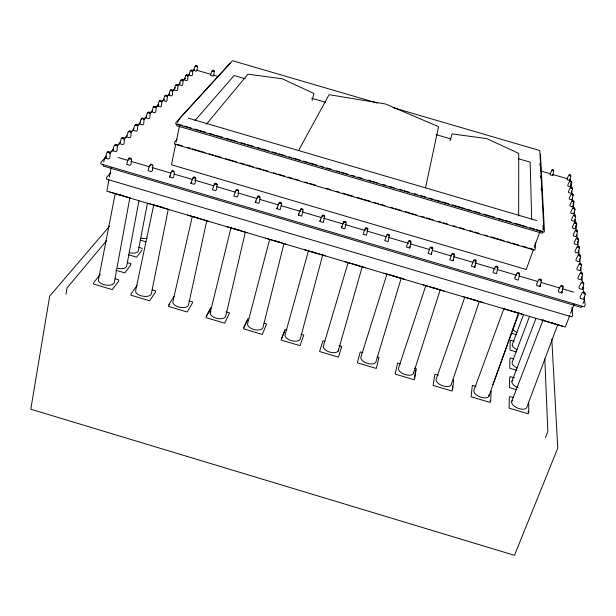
<?xml version="1.0" encoding="UTF-8"?>
<svg xmlns="http://www.w3.org/2000/svg" width="616" height="616" viewBox="0 0 616 616"><rect width="100%" height="100%" fill="white"/><g stroke="black" fill="none" stroke-linecap="round" stroke-linejoin="round"><path stroke-width="0.92" d="M519.057 273.858L519.049 274.466L519.373 272.973L517.994 272.572L517.679 273.45M518.657 216.062L518.749 153.407L486.848 138.615L452.136 133.926L449.996 140.764M497.297 267.429L497.266 268.029L497.605 266.543L496.227 266.143L495.918 267.021M490.251 400.631L490.167 402.464L471.086 396.766L472.341 385.354L475.922 386.417M490.698 401.016L491.137 390.96M474.805 267.252L476.199 260.922L473.588 260.152L471.417 266.243L474.805 267.252L474.936 265.765M137.807 125.471L137.368 130.246L136.359 131.254L133.249 130.338L134.627 125.541L135.412 124.771L137.807 125.471L139.201 124.209M144.129 119.204L143.69 123.908L142.712 124.886L139.655 123.985L141.018 119.258L141.78 118.511M150.25 113.136L149.804 117.779L148.856 118.726L145.853 117.841L147.201 113.175L147.94 112.459M152.937 165.442L152.437 170.47L151.39 171.672L148.056 170.686L149.565 165.596L150.366 164.68M452.706 385.716L452.144 391.114L433.094 385.423L434.911 374.182L438.484 375.252M452.652 389.659L453.676 379.787M174.336 171.764L173.781 176.777L172.803 177.993L169.462 177.008L171.764 171.002M453.091 260.83L454.493 254.508L451.882 253.738L449.711 259.829L453.091 260.83L453.284 259.367M453.838 254.593L453.761 255.186L454.131 253.707L452.76 253.299L452.467 254.185M414.676 378.316L416.277 368.63L414.499 368.099M415.8 370.07L414.191 379.779L395.179 374.105L397.543 363.04L400.223 363.84M65.981 294.179L67.067 287.88L106.468 240.794M431.4 254.423L432.809 248.109L430.207 247.339L428.02 253.422L431.4 254.423L431.654 252.976M103.334 164.511L103.072 165.981L581.473 307.461L582.028 306.06M103.811 161.846L104.497 158.042L106.545 156.01M107.731 152.006L107.569 152.922L108.039 152.452M109.394 152.853L109.556 151.936L108.208 151.536L106.745 152.953L105.313 158.05L108.647 159.036L109.802 157.873L110.21 152.822L107.646 152.067M108.909 179.918L106.853 191.176L565.303 327.019L569.815 315.353M109.463 176.892L111.18 167.483M116.678 145.645L116.84 144.745L115.515 144.352L114.892 145.707L115.346 145.253M129.807 198.083L114.222 282.79A8.054 3.935 9.3 0 1 105.043 284.954A8.054 3.935 9.3 0 1 98.491 279.556L115.161 193.94M130.492 131.978L130.661 131.1L129.375 130.723L128.782 132.017L129.214 131.601M138.946 200.762L126.619 266.405A7.792 3.704 9.8 0 1 117.825 268.391M129.129 158.32L128.952 159.236L129.406 158.759M137.052 125.487L137.222 124.624L135.959 124.255L135.381 125.525L135.797 125.117M130.754 159.159L130.931 158.25L129.576 157.85L128.143 159.267L126.673 164.364L130.007 165.35L131.108 164.164L131.562 159.128L128.998 158.374M143.397 119.211L143.559 118.364L142.319 118.002L141.757 119.242L142.157 118.849M147.409 203.295L138.284 250.989A7.554 3.488 10.2 0 1 129.83 252.814M149.534 113.144L149.696 112.305L148.471 111.95L147.925 113.167L148.31 112.79M152.144 165.481L152.321 164.564L150.966 164.164L150.366 165.558L150.789 165.08M168.23 209.471L151.328 293.87A8.008 3.966 10.3 0 1 142.419 296.111A8.008 3.966 10.3 0 1 135.651 290.652L153.861 204.412M177.431 85.547L177.585 84.769L176.461 84.438L175.976 85.547L176.299 85.216M182.513 80.527L182.667 79.749L181.558 79.425L181.081 80.511L181.397 80.196M177.154 123.908L176.777 125.756L542.111 233.256L542.758 231.47L536.29 229.568M187.449 75.645L187.603 74.883L186.509 74.559L186.04 75.629L186.348 75.321M175.76 143.959L171.464 164.772L526.241 269.508L533.518 249.388L528.905 248.032M176.153 142.05L179.533 125.695M173.55 171.802L173.735 170.894L172.38 170.493L171.795 171.887L172.195 171.402M196.889 66.305L197.043 65.558L195.98 65.242L195.534 66.282L195.826 65.989M425.533 187.826L438.553 126.688L385.647 104.027L329.106 94.679L298.544 150.489M213.729 71.233L213.891 70.486L212.82 70.178L212.381 71.21L212.659 70.917M194.979 178.132L195.172 177.223L193.817 176.823L193.247 178.224L193.624 177.731M206.73 220.882L188.504 304.959A7.977 3.989 11.4 0 1 179.857 307.292A7.977 3.989 11.4 0 1 172.88 301.763L192.231 216.778M409.732 248.017L411.149 241.711L408.547 240.941L406.352 247.016L409.732 248.017L410.04 246.593M410.472 241.788L410.348 242.358L410.749 240.895L409.378 240.494L409.109 241.38M216.432 184.469L216.632 183.56L215.277 183.16L214.722 184.569L215.069 184.069M245.299 232.309L225.749 316.077A7.946 4.019 12.6 0 1 216.016 318.149A7.946 4.019 12.6 0 1 210.872 311.627M237.899 190.814L238.115 189.905L236.752 189.505L236.213 190.922L236.544 190.406M210.179 312.897L231.092 227.296M283.938 243.759L263.055 327.212A7.931 4.035 13.8 0 1 254.939 329.706A7.931 4.035 13.8 0 1 247.54 324.047L269.577 239.693M280.911 203.511L281.142 202.618L279.78 202.21L279.271 203.642L279.548 203.111M312.127 100.408L313.898 93.486L282.313 78.809L247.932 74.182L206.314 124.301M322.892 254.3L300.423 338.361A7.931 4.05 15.1 0 1 292.577 340.941A7.931 4.05 15.1 0 1 284.969 335.22L308.354 251.189M388.827 235.389L388.673 235.959L389.096 234.496L387.726 234.095L387.456 234.989M552.737 175.537L553.792 170.601L551.736 170.001L550.065 174.751L552.737 175.537L552.66 174.574M324.008 216.247L324.255 215.346L322.892 214.945L322.422 216.385L322.645 215.839M540.086 286.54L541.441 280.195L538.831 279.425L536.636 283.999L536.69 285.539L540.086 286.54L540.032 285M569.862 180.55L570.909 175.614L568.853 175.006L567.074 178.794L567.182 179.772L569.862 180.55L569.746 179.579M572.133 200.046L573.227 194.879L571.078 194.248L569.222 198.167L569.338 199.23L572.133 200.046L572.01 198.983M572.934 206.945L574.05 201.686L571.871 201.047L569.977 205.02L570.1 206.114L572.934 206.945L572.811 205.844M574.62 221.383L575.768 215.954L573.519 215.292L571.563 219.358L571.694 220.52L574.62 221.383L574.482 220.22M576.414 236.76L577.6 231.146L575.275 230.469L573.257 234.627L573.396 235.866L576.414 236.76L576.268 235.52M561.892 292.985L563.24 286.632L560.622 285.855L558.381 290.421L558.489 291.976L561.892 292.985L561.769 291.422M345.591 222.622L345.846 221.729L344.483 221.321L344.028 222.769L344.228 222.214M578.324 253.168L579.548 247.363L577.146 246.654L575.059 250.92L575.205 252.244L578.324 253.168L578.17 251.836M112.666 150.751L114.091 145.73L114.953 144.876L117.479 145.622L117.063 150.597L115.939 151.721L112.666 150.751L113.798 149.634M580.372 270.709L581.635 264.695L579.148 263.964L576.984 268.337L577.146 269.754L580.372 270.709L580.203 269.292M338.192 351.105L362.377 266.197M580.203 273.073L578 277.508L578.162 278.979L581.45 279.949L582.736 273.82M582.567 289.512L583.876 283.275L581.296 282.513L579.048 287.01L579.217 288.527L582.567 289.512L582.389 287.995M163.279 100.547L164.595 96.081L165.265 95.426L167.467 96.073L167.013 100.531L166.151 101.394L163.279 100.547L164.149 99.692M348.055 262.755L323.639 345.291A7.931 4.058 16.3 0 0 329.691 352.09A7.931 4.058 16.3 0 0 338.592 349.742M341.256 347.832L341.688 346.377L339.016 345.576M341.688 346.377L338.484 357.172L319.542 351.513L323.015 340.802L324.794 341.333M193.678 70.393L194.925 66.266L195.48 65.719L197.497 66.312L197.02 70.447L196.304 71.163L193.678 70.393L194.402 69.677M401.339 277.739L375.783 362.324A7.954 4.058 17.6 0 1 366.158 362.909A7.954 4.058 17.6 0 1 361.115 356.471L386.879 274.259M190.883 183.337L193.178 177.331L195.757 178.086L195.149 183.091L194.233 184.33L190.883 183.337L191.815 182.105M413.436 373.558L440.086 290.221M425.779 285.786L398.668 367.683A7.977 4.05 18.8 0 0 405.313 374.667A7.977 4.05 18.8 0 0 413.675 372.149M255.294 202.379L257.557 196.342L260.145 197.105L259.39 202.071L258.651 203.365L255.294 202.379L256.04 201.085M479.186 301.786L451.158 384.823A8.016 4.043 20 0 1 441.903 385.524A8.016 4.043 20 0 1 436.274 378.902L464.749 297.335M276.807 208.732L279.063 202.695L281.651 203.457L280.165 209.725L276.807 208.732L277.493 207.423M298.344 215.1L300.593 209.055L303.18 209.817L301.701 216.093L298.344 215.1L298.968 213.767M488.95 396.103L518.356 313.39M319.897 221.467L322.137 215.415L324.724 216.185L323.269 222.461L319.897 221.467L320.466 220.12M534.18 247.54L539.893 231.731M492.908 384.607L519.088 312.874M341.48 227.843L343.705 221.791L346.3 222.553L344.845 228.844L341.48 227.843L341.988 226.48M504.127 308L473.958 390.151A8.07 4.027 21.2 0 0 481.204 397.328A8.07 4.027 21.2 0 0 489.019 394.64M539.454 279.88L539.778 279.002L541.164 279.41L540.863 280.911L540.833 280.288M343.32 222.83L343.705 221.791M571.61 194.587L571.887 193.84L573.019 194.171L572.795 195.349L572.741 194.918M572.41 201.401L572.688 200.639L573.835 200.978L573.612 202.179L573.558 201.732M557.927 324.124L526.811 407.399A8.123 4.012 22.3 0 1 516.624 407.638A8.123 4.012 22.3 0 1 512.635 400.308M575.852 230.854L576.145 230.061L577.377 230.415L577.13 231.708L577.077 231.216M523.508 314.761L512.373 344.336A7.392 3.357 21.1 0 0 517.155 349.773M576.784 238.823L577.084 238.015L578.332 238.384L578.085 239.701L578.024 239.185M529.498 316.501L512.165 362.223A7.623 3.557 21.5 0 0 517.271 368.029M561.261 286.325L561.592 285.447L562.97 285.855L562.693 287.356L562.639 286.733M578.74 255.578L579.055 254.755L580.341 255.132L580.095 256.51L580.026 255.956M511.942 381.212L535.958 318.395M579.772 264.395L580.087 263.556L581.404 263.941L581.15 265.35L581.081 264.78M511.703 401.416L543.258 319.573M581.943 282.967L582.274 282.105L583.629 282.513L583.367 283.984L583.298 283.368M570.585 313.359L574.12 304.227M583.082 292.769L583.429 291.892L584.807 292.3L584.545 293.817L584.468 293.178M583.021 303.511L584.438 299.877M545.46 437.568L547.84 431.577L544.806 358.789M281.481 338.546L285.123 329.498L286.894 330.03M284.731 330.969L281.089 340.032L300 345.676L303.757 335.058L301.093 334.265M247.27 320.713L243.435 328.79L262.316 334.426L266.628 323.978L263.964 323.184M243.813 327.304L248.025 318.434M177.431 122.576L179.718 118.264L232.432 60.699L377.346 103.057M206.291 316.778L210.21 309.648M206.206 316.077L210.988 307.384M169.8 304.042L168.337 306.368L187.149 311.981L192.223 303.365L192.554 301.886L189.02 300.831M168.669 304.866L174.02 296.358M137.114 285.347L131.193 293.678L130.892 295.18L149.673 300.793L155.309 292.346L155.617 290.868L152.09 289.813M142.104 249.85L136.621 257.165L128.682 254.801M100.277 274.351L93.794 282.513L93.509 284.022L112.251 289.62L118.457 281.358L118.749 279.864L115.223 278.817M169.462 177.008L170.447 175.791M109.54 226.195L49.68 296.142L30.8 409.217L514.468 555.301L557.765 448.163L551.79 339.208M194.864 120.713L234.134 75.522L245.207 78.763M177.2 139.201L174.667 142.096L174.274 144.005L534.703 250.227L535.373 248.379L535.188 242.619M230.176 63.325L175.93 122.599L175.652 123.939L543.959 232.301L544.428 231.008L540.44 154.054M110.795 172.873L106.807 177.031L106.429 179.117L571.91 316.909L572.688 314.915L571.971 307.299M105.313 158.05L106.483 156.888M109.278 153.307L113.383 149.249M116.794 145.861L120.212 142.481M123.631 139.101L127.05 135.72M130.461 132.332L133.88 128.952M137.299 125.572L140.71 122.184M143.443 119.481L146.862 116.101M149.596 113.39L152.329 110.688M155.748 107.307L158.481 104.597M161.215 101.894L163.948 99.184M166.682 96.481L169.415 93.771M172.149 91.068L175.56 87.688M177.616 85.655L180.349 82.952M182.398 80.919L185.131 78.217M187.179 76.184L189.227 74.159M191.961 71.448L194.009 69.423M106.56 156.564L101.124 161.954L100.778 163.894L584.438 306.914L585.162 305.066L584.099 297.012M109.964 153.191L113.359 149.827M117.44 145.776L119.481 143.759M124.239 139.039L126.28 137.014M131.046 132.294L133.087 130.276M143.967 119.489L146.007 117.464M150.766 112.743L152.121 111.396M156.202 107.353L158.928 104.658M161.646 101.956L164.364 99.261M167.082 96.566L169.123 94.541M172.526 91.168L174.567 89.151M183.406 80.388L185.447 78.363M187.487 76.338L189.528 74.32M185.994 75.044L184.138 79.857L186.841 80.65L187.603 79.888L188.08 75.653L186.686 75.244M130.269 198.052L109.825 191.992M169.146 209.571L148.664 203.496M208.093 221.105L187.572 215.03M247.116 232.671L226.557 226.58M286.209 244.252L265.611 238.153M325.371 255.863L304.743 249.742M365.38 267.714L344.706 261.584M404.697 279.364L383.984 273.227M444.082 291.029L423.331 284.885M483.545 302.726L462.755 296.565M523.076 314.437L502.248 308.27M562.685 326.172L541.818 319.989M279.179 241.949L273.635 240.463M240.155 230.384L234.611 228.906M163.148 207.407L155.994 205.575M123.508 195.826L117.964 194.34M353.392 264.264L358.289 265.519M397.543 277.146L390.975 275.013M431.978 287.556L436.867 288.796M471.386 299.23L476.268 300.469M510.864 310.926L515.738 312.166M550.411 322.645L555.285 323.885M393.039 107.646L539.801 150.55L543.589 225.264L543.22 230.184L542.989 225.425M311.604 98.198L325.44 102.241M436.113 134.635L450.866 138.954M518.187 158.659L530.176 162.162L531.67 219.204M196.781 70.232L210.61 74.282M213.382 75.09L217.987 76.438M540.756 170.948L549.98 173.65M552.745 174.459L567.498 178.779M570.085 181.558L571.24 182.282L571.456 181.15M571.109 187.241L572.226 187.564L572.002 188.719L570.84 187.98M188.304 118.118L536.675 220.543M178.078 124.178L182.698 125.541M184.546 126.08L191.006 127.982M194.702 129.067L205.775 132.325M209.471 133.418L214.083 134.773M215.931 135.312L222.399 137.214M226.087 138.307L237.168 141.565M240.856 142.65L245.476 144.005M247.324 144.552L253.784 146.454M257.48 147.54L260.245 148.356M262.093 148.895L268.553 150.797M272.249 151.882L276.869 153.245M278.709 153.784L285.177 155.686M288.865 156.772L291.637 157.588M293.486 158.135L299.946 160.037M303.642 161.123L308.254 162.478M310.102 163.024L316.562 164.926M320.258 166.012L323.03 166.821M326.719 167.914L331.339 169.269M336.875 170.901L339.647 171.71M341.495 172.257L347.955 174.159M351.644 175.244L354.416 176.061M358.112 177.146L362.724 178.501M368.268 180.134L371.032 180.95M372.88 181.489L377.5 182.852M383.036 184.477L385.809 185.293M389.497 186.379L394.117 187.741M399.653 189.366L402.425 190.182M404.273 190.729L408.885 192.084M414.429 193.717L417.194 194.533M420.89 195.619L425.502 196.974M429.198 198.059L433.81 199.422M435.658 199.961L440.278 201.324M442.126 201.863L448.587 203.765M452.275 204.851L465.203 208.655M467.051 209.201L471.663 210.556M473.512 211.095L479.972 212.997M483.668 214.091L494.748 217.348M498.436 218.434L503.056 219.789M504.904 220.335L511.365 222.237M515.061 223.323L526.133 226.58M529.829 227.666L534.442 229.029M177.608 144.506L182.213 145.861M187.749 147.494L190.513 148.31M192.361 148.849L205.267 152.653M208.955 153.738L213.567 155.101M215.407 155.64L221.868 157.542M225.548 158.635L236.613 161.893M240.302 162.978L244.914 164.341M246.762 164.88L253.215 166.782M256.903 167.868L261.515 169.231M263.355 169.77L267.968 171.132M273.496 172.765L276.268 173.581M278.109 174.12L284.561 176.022M288.25 177.108L292.862 178.471M294.702 179.01L299.314 180.373M304.851 181.997L307.615 182.813M309.455 183.36L315.916 185.262M326.056 188.25L330.669 189.613M336.197 191.237L338.962 192.053M342.65 193.139L353.715 196.404M357.403 197.49L362.015 198.845M363.856 199.392L370.316 201.293M374.004 202.379L378.609 203.742M380.457 204.281L385.069 205.644M390.598 207.269L393.362 208.085M395.21 208.631L401.663 210.533M405.351 211.619L409.963 212.974M411.804 213.521L416.416 214.876M421.945 216.509L424.717 217.325M426.557 217.871L433.01 219.773M438.546 221.398L441.31 222.214M443.158 222.761L447.763 224.116M453.299 225.749L456.063 226.565M459.752 227.65L464.364 229.006M469.892 230.638L472.657 231.454M474.505 232.001L479.117 233.356M484.646 234.989L487.41 235.805M491.098 236.89L504.011 240.694M507.7 241.78L510.464 242.596M512.304 243.143L518.764 245.045M522.453 246.13L527.057 247.486M118.026 157.496L128.166 160.499M130.939 161.315L149.38 166.767M152.152 167.583L170.594 173.027M174.282 174.12L192.731 179.572M194.579 180.111L213.945 185.839M216.716 186.656L235.158 192.107M237.93 192.924L257.296 198.645M260.06 199.461L278.509 204.912M281.273 205.729L300.647 211.45M302.487 211.996L321.86 217.718M323.7 218.264L343.074 223.985M344.921 224.532L365.211 230.523M367.051 231.069L386.425 236.79M388.265 237.337L408.562 243.328M410.402 243.874L429.775 249.595M432.54 250.412L450.989 255.863M453.753 256.68L473.127 262.401M474.967 262.947L495.256 268.946M497.104 269.492L516.47 275.213M519.242 276.03L537.683 281.481M541.379 282.567L559.821 288.019M562.593 288.835L573.658 292.107M511.195 333.14L516.547 334.727M514.298 341.31L510.656 340.232L510.171 341.572L510.04 350.034L516.462 351.944M140.533 240.209L145.938 241.811M138.708 247.332L142.396 248.433M513.775 358.889L510.402 357.881L509.894 359.251L509.755 368.229L516.94 370.37M127.512 262.655L130.931 263.671L130.638 265.126L124.809 272.888L115.731 270.178M514.476 377.916L510.125 376.615L509.609 378.016L509.463 387.564L516.516 389.666M226.018 311.865L229.56 312.92L224.701 323.192L205.852 317.571M362.924 352.706L360.252 351.913L357.326 362.801L376.307 368.468L378.948 357.488L377.169 356.957M513.421 397.605L509.832 396.535L509.301 397.967L509.139 408.131L528.259 413.837L528.22 411.041M311.942 251.782L316.693 253.392M194.872 217.094L199.561 218.688M570.262 179.587L570.493 181.497M570.716 183.406L571.278 188.18M571.617 191.045L572.149 194.81M572.403 197.728L572.934 201.463M573.157 203.365L573.719 208.116M574.166 211.919L574.62 215.723M575.067 219.527L575.436 223.5M575.66 225.41L576.337 231.139M576.861 234.735L577.238 238.777M577.646 241.387L578.316 247.085M578.77 250.889L579.263 255.963M579.602 258.828L580.341 264.195M580.611 267.421L581.288 273.15M581.797 276.553L582.413 282.698M583.029 287.01L583.652 293.193M581.281 278.478L581.45 279.949M539.932 163.61L540.024 165.511M540.54 175.976L540.632 177.878M541.148 188.334L541.248 190.236M528.667 402.156L528.813 412.397M517.217 332.632A7.176 3.172 20.8 0 1 512.858 329.275M517.948 387.656A7.862 3.773 21.9 0 1 512.843 380.18M147.224 238.092A7.323 3.296 10.6 0 1 141.133 238.138M514.922 277.577L514.907 279.102L518.31 280.103L519.673 273.766L517.055 272.988L514.922 277.577M497.921 267.336L496.55 273.673L493.154 272.672L493.231 271.171L495.31 266.566L497.921 267.336M475.852 260.121L475.506 261.608L475.552 261.007L474.181 260.599L474.482 259.721L475.852 260.121M124.486 138.669L124.07 143.574L122.984 144.66L119.766 143.713L121.175 138.762L122.014 137.938L124.486 138.669M131.262 131.955L130.831 136.798L129.784 137.845L126.626 136.914L128.02 132.04L128.829 131.239L131.262 131.955M156.179 107.269L155.725 111.843L154.809 112.759L151.844 111.889L153.191 107.292L153.9 106.599L156.179 107.269M161.916 101.578L161.454 106.098L160.568 106.984L157.657 106.129L158.982 101.594L159.667 100.924L161.916 101.578M172.857 90.729L172.395 95.133L171.564 95.965L168.738 95.141L170.039 90.729L170.686 90.098L172.857 90.729M178.086 85.555L177.616 89.898L176.807 90.706L174.028 89.89L175.314 85.539L175.945 84.923L178.086 85.555M183.152 80.527L182.683 84.816L181.897 85.601L179.156 84.8L180.434 80.511L181.042 79.911L183.152 80.527M192.854 70.917L192.385 75.098L191.638 75.837L188.981 75.06L190.236 70.879L190.806 70.316L192.854 70.917M214.33 71.24L213.821 75.36L213.144 76.091L210.51 75.329L211.781 71.202L212.304 70.648L214.33 71.24M217.194 184.423L216.539 189.412L215.685 190.667L212.335 189.682L214.614 183.66L217.194 184.423M238.661 190.76L237.953 195.742L237.152 197.012L233.803 196.027L236.074 189.998L238.661 190.76M432.147 248.186L432.047 248.764L432.432 247.301L431.061 246.893L430.777 247.778L432.147 248.186M122.122 137.853L121.96 138.739L122.399 138.307L123.708 138.692L123.87 137.807L122.569 137.422L122.122 137.853M154.054 106.46L153.892 107.284L155.471 107.276L155.632 106.445L154.054 106.46M159.837 100.778L159.675 101.594L161.223 101.586L161.384 100.77L159.837 100.778M165.434 95.272L165.281 96.081L166.79 96.073L166.951 95.272L165.434 95.272M170.863 89.936L170.709 90.729L172.195 90.729L172.349 89.936L170.863 89.936M367.891 228.936L366.451 235.227L363.078 234.226L365.296 228.166L367.891 228.936M191.014 70.132L190.852 70.886L192.238 70.902L192.392 70.155L191.014 70.132M389.512 235.32L388.08 241.618L384.707 240.617L386.91 234.55L389.512 235.32M257.95 196.373L257.734 197.274L258.035 196.758L259.398 197.159L259.613 196.258L258.258 195.857L257.95 196.373M301.07 209.109L300.839 210.01L301.085 209.471L302.448 209.879L302.687 208.978L301.324 208.578L301.07 209.109M571.756 182.613L570.593 186.864L567.883 186.063L567.775 185.07L569.577 181.235L571.663 181.843L571.756 182.613M572.526 189.05L571.348 193.355L568.599 192.554L568.483 191.522L570.316 187.641L572.433 188.265L572.526 189.05M574.998 209.579L573.765 214.052L570.886 213.205L570.763 212.081L572.68 208.062L574.897 208.709L574.998 209.579M576.776 224.347L575.498 228.944L572.534 228.074L572.395 226.873L574.382 222.761L576.668 223.431L576.776 224.347M578.678 240.101L577.354 244.829L574.281 243.921L574.143 242.642L576.199 238.423L578.555 239.124L578.678 240.101M580.703 256.926L579.333 261.785L576.16 260.853L576.006 259.482L578.131 255.163L580.572 255.879L580.703 256.926M585.2 294.286L583.722 299.438L580.318 298.429L580.141 296.85L582.436 292.3L585.054 293.077L585.2 294.286M365.912 228.259L365.658 229.152L365.835 228.598L367.198 228.998L367.459 228.113L366.089 227.704L365.912 228.259M552.498 169.593L552.236 170.316L553.353 171.017L553.576 169.908L552.498 169.593M569.623 174.605L569.361 175.329L570.493 176.037L570.709 174.921L569.623 174.605M573.511 207.654L573.227 208.416L574.451 209.217L574.682 208L573.511 207.654M574.366 214.884L574.073 215.662L575.313 216.478L575.552 215.238L574.366 214.884M575.244 222.353L574.951 223.138L576.214 223.97L576.445 222.707L575.244 222.353M578.054 246.246L577.746 247.062L579.009 247.432L579.071 247.963L579.317 246.616L578.054 246.246M581.165 272.665L580.834 273.519L582.166 273.912L582.243 274.505L582.497 273.057L581.165 272.665"/></g></svg>
